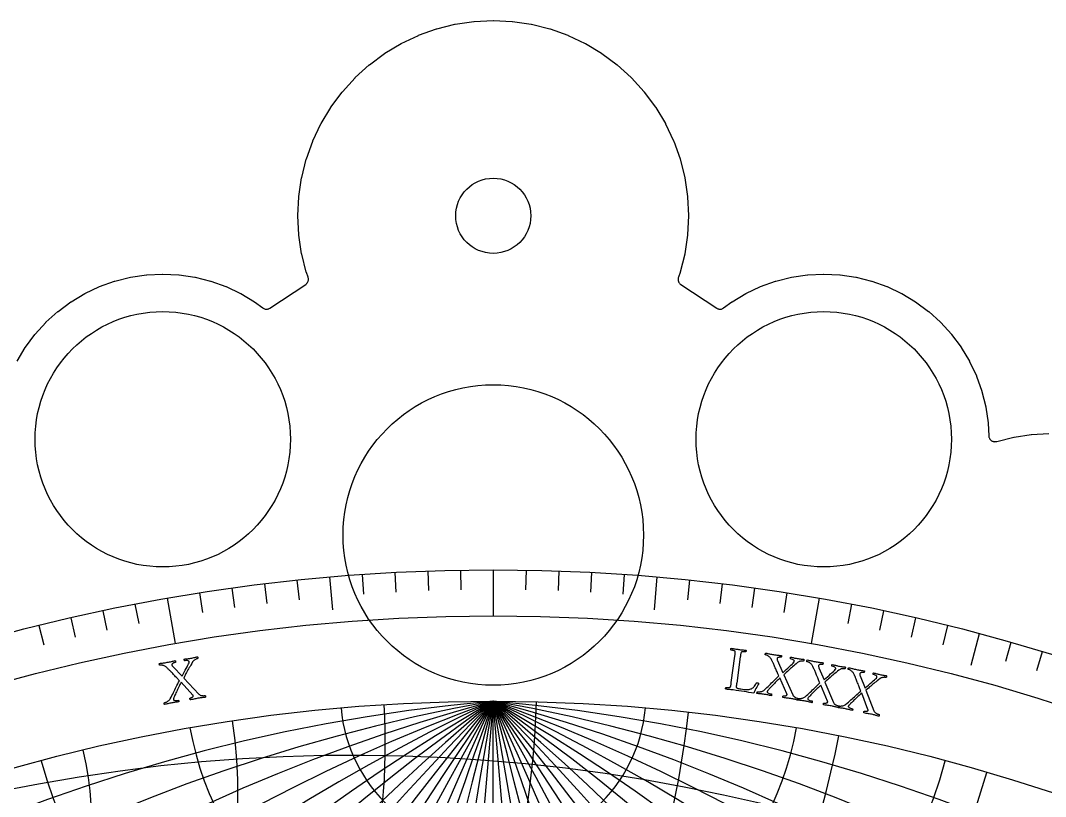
# Model space of a CAD drawing. Header units: millimetres. Extents: x -92 to 92, y -92 to 120.
# Drawn here: x -23.3 to 27.2, y 81.3 to 119.6 of the extents above; entities that cross this region are included whole.
import ezdxf

# ---------------------------------------------------------------- set-up
doc = ezdxf.new("R2010")
doc.units = ezdxf.units.MM
for name, color, linetype in [('CUT_INNER', 6, 'Continuous'), ('CUT_OUTER', 1, 'Continuous'), ('ENGRAVE', 7, 'Continuous'), ('ENGRAVE_FINE', 8, 'Continuous'), ('TEXT', 5, 'Continuous')]:
    doc.layers.add(name, color=color, linetype=linetype)

msp = doc.modelspace()

# ---------------------------------------------------------------- linework, layer by layer
at = {"layer": 'CUT_INNER'}
for centre, radius in [((0, 109.9377), 1.85), ((-16.28, 98.9302), 6.29), ((16.28, 98.9302), 6.29), ((0, 94.2127), 7.4)]:
    msp.add_circle(centre, radius, dxfattribs=at)
at = {"layer": 'CUT_OUTER'}
msp.add_lwpolyline([(-23.4551, 102.7736), (-23.0519, 103.4462), (-23.0438, 103.4584), (-22.5767, 104.0882), (-22.5674, 104.0996), (-22.0408, 104.6805), (-22.0304, 104.6909), (-21.4494, 105.2175), (-21.438, 105.2268), (-20.8083, 105.6939), (-20.796, 105.7021), (-20.1235, 106.1052), (-20.1105, 106.1121), (-19.4017, 106.4474), (-19.3881, 106.453), (-18.6499, 106.7172), (-18.6358, 106.7214), (-17.8752, 106.912), (-17.8608, 106.9148), (-17.0851, 107.0299), (-17.0705, 107.0313), (-16.2874, 107.0698), (-16.2726, 107.0698), (-15.4895, 107.0313), (-15.4749, 107.0299), (-14.6992, 106.9148), (-14.6848, 106.912), (-13.9242, 106.7214), (-13.9101, 106.7172), (-13.1719, 106.453), (-13.1583, 106.4474), (-12.4495, 106.1121), (-12.4365, 106.1052), (-11.764, 105.7021), (-11.7517, 105.6939), (-11.3504, 105.3963), (-11.325, 105.3793), (-11.2979, 105.3651), (-11.2696, 105.3537), (-11.2403, 105.3452), (-11.2102, 105.3397), (-11.1798, 105.3373), (-11.1492, 105.3381), (-11.1189, 105.3419), (-11.0892, 105.3488), (-11.0603, 105.3587), (-11.0325, 105.3714), (-11.0062, 105.387), (-9.2377, 106.5561), (-9.2148, 106.573), (-9.1935, 106.5919), (-9.1741, 106.6128), (-9.1567, 106.6354), (-9.1416, 106.6595), (-9.1288, 106.685), (-9.1186, 106.7116), (-9.1109, 106.739), (-9.1058, 106.7671), (-9.1034, 106.7955), (-9.1037, 106.8239), (-9.1067, 106.8523), (-9.1124, 106.8802), (-9.1207, 106.9075), (-9.2033, 107.1382), (-9.2076, 107.1523), (-9.4334, 108.0537), (-9.4362, 108.0682), (-9.5726, 108.9874), (-9.574, 109.0021), (-9.6196, 109.9303), (-9.6196, 109.945), (-9.574, 110.8732), (-9.5726, 110.8879), (-9.4362, 111.8071), (-9.4334, 111.8216), (-9.2076, 112.723), (-9.2033, 112.7371), (-8.8902, 113.6121), (-8.8846, 113.6257), (-8.4872, 114.4658), (-8.4803, 114.4788), (-8.0025, 115.2759), (-7.9944, 115.2882), (-7.4407, 116.0346), (-7.4314, 116.046), (-6.8073, 116.7346), (-6.7969, 116.745), (-6.1083, 117.3691), (-6.0969, 117.3784), (-5.3505, 117.932), (-5.3383, 117.9402), (-4.5412, 118.4179), (-4.5282, 118.4249), (-3.6881, 118.8222), (-3.6745, 118.8279), (-2.7995, 119.1409), (-2.7854, 119.1452), (-1.8839, 119.371), (-1.8695, 119.3739), (-0.9502, 119.5102), (-0.9356, 119.5117), (-0.0074, 119.5573), (0.0074, 119.5573), (0.9356, 119.5117), (0.9502, 119.5102), (1.8695, 119.3739), (1.8839, 119.371), (2.7854, 119.1452), (2.7995, 119.1409), (3.6745, 118.8279), (3.6881, 118.8222), (4.5282, 118.4249), (4.5412, 118.4179), (5.3383, 117.9402), (5.3505, 117.932), (6.0969, 117.3784), (6.1083, 117.3691), (6.7969, 116.745), (6.8073, 116.7346), (7.4314, 116.046), (7.4407, 116.0346), (7.9944, 115.2882), (8.0025, 115.2759), (8.4803, 114.4788), (8.4872, 114.4658), (8.8846, 113.6257), (8.8902, 113.6121), (9.2033, 112.7371), (9.2076, 112.723), (9.4334, 111.8216), (9.4362, 111.8071), (9.5726, 110.8879), (9.574, 110.8732), (9.6196, 109.945), (9.6196, 109.9303), (9.574, 109.0021), (9.5726, 108.9874), (9.4362, 108.0682), (9.4334, 108.0537), (9.2076, 107.1523), (9.2033, 107.1382), (9.1207, 106.9075), (9.1124, 106.8802), (9.1067, 106.8523), (9.1037, 106.8239), (9.1034, 106.7955), (9.1058, 106.7671), (9.1109, 106.739), (9.1186, 106.7116), (9.1288, 106.685), (9.1416, 106.6595), (9.1567, 106.6354), (9.1741, 106.6128), (9.1935, 106.5919), (9.2148, 106.573), (9.2377, 106.5561), (11.0062, 105.387), (11.0325, 105.3714), (11.0603, 105.3587), (11.0892, 105.3488), (11.1189, 105.3419), (11.1492, 105.3381), (11.1798, 105.3373), (11.2102, 105.3397), (11.2403, 105.3452), (11.2696, 105.3537), (11.2979, 105.3651), (11.325, 105.3793), (11.3504, 105.3963), (11.7517, 105.6939), (11.764, 105.7021), (12.4365, 106.1052), (12.4495, 106.1121), (13.1583, 106.4474), (13.1719, 106.453), (13.9101, 106.7172), (13.9242, 106.7214), (14.6848, 106.912), (14.6992, 106.9148), (15.4749, 107.0299), (15.4895, 107.0313), (16.2726, 107.0698), (16.2874, 107.0698), (17.0705, 107.0313), (17.0851, 107.0299), (17.8608, 106.9148), (17.8752, 106.912), (18.6358, 106.7214), (18.6499, 106.7172), (19.3881, 106.453), (19.4017, 106.4474), (20.1105, 106.1121), (20.1235, 106.1052), (20.796, 105.7021), (20.8083, 105.6939), (21.438, 105.2268), (21.4494, 105.2175), (22.0304, 104.6909), (22.0408, 104.6805), (22.5674, 104.0996), (22.5767, 104.0882), (23.0438, 103.4584), (23.0519, 103.4462), (23.4551, 102.7736), (23.462, 102.7607), (23.7972, 102.0519), (23.8029, 102.0383), (24.067, 101.3), (24.0713, 101.2859), (24.2618, 100.5253), (24.2647, 100.5109), (24.3797, 99.7353), (24.3812, 99.7207), (24.4118, 99.0961), (24.4146, 99.0676), (24.4201, 99.0395), (24.4282, 99.012), (24.439, 98.9854), (24.4522, 98.96), (24.4678, 98.9359), (24.4856, 98.9134), (24.5055, 98.8928), (24.5272, 98.8741), (24.5507, 98.8576), (24.5756, 98.8434), (24.6017, 98.8317), (24.6289, 98.8225), (24.6568, 98.8159), (24.6852, 98.812), (24.7138, 98.8109), (24.7424, 98.8125), (24.7708, 98.8168), (24.7986, 98.8238), (24.8094, 98.8271), (25.6405, 99.0352), (25.6549, 99.0381), (26.5023, 99.1638), (26.517, 99.1653), (27.3726, 99.2073)], dxfattribs=at)
at = {"layer": 'ENGRAVE'}
for points in [[(0, 92.5), (0, 90.2338)], [(-8.0619, 92.148), (-7.9208, 90.5354)], [(8.0619, 92.148), (7.9208, 90.5354)], [(-16.0625, 91.0947), (-15.6689, 88.8629)], [(16.0625, 91.0947), (15.6689, 88.8629)], [(23.9408, 89.3481), (23.5218, 87.7845)], [(0, -86.025), (0, 86.025)]]:
    msp.add_lwpolyline(points, dxfattribs=at)
for radius in [92.5, 90.2338, 86.025, 86.025]:
    msp.add_circle((0, 0), radius, dxfattribs=at)
for centre, radius, start, end in [((15.1685, 0), 87.3521, 100, 260), ((31.3105, 0), 91.5459, 110, 250), ((49.6666, 0), 99.3331, 120, 240), ((72.1835, 0), 112.2977, 130, 230), ((102.5206, 0), 133.8311, 140, 220), ((148.9997, 0), 172.05, 150, 210), ((236.3517, 0), 251.5203, 160, 200), ((487.872, 0), 495.3982, 170, 190), ((-487.872, 0), 495.3982, 350, 10), ((-236.3517, 0), 251.5203, 340, 20), ((-148.9997, 0), 172.05, 330, 30), ((-102.5206, 0), 133.8311, 320, 40), ((-72.1835, 0), 112.2977, 310, 50), ((-49.6666, 0), 99.3331, 300, 60), ((-31.3105, 0), 91.5459, 290, 70), ((-15.1685, 0), 87.3521, 280, 80), ((0, 87.3521), 15.1685, 190, 350)]:
    msp.add_arc(centre, radius, start, end, dxfattribs=at)
at = {"layer": 'ENGRAVE_FINE'}
for points in [[(-3.2282, 92.4437), (-3.1943, 91.473)], [(-1.6143, 92.4859), (-1.5974, 91.5148)], [(1.6143, 92.4859), (1.5974, 91.5148)], [(3.2282, 92.4437), (3.1943, 91.473)], [(-9.6689, 91.9933), (-9.5674, 91.0273)], [(-6.4525, 92.2747), (-6.3847, 91.3058)], [(-4.8411, 92.3732), (-4.7902, 91.4033)], [(4.8411, 92.3732), (4.7902, 91.4033)], [(6.4525, 92.2747), (6.3847, 91.3058)], [(9.6689, 91.9933), (9.5674, 91.0273)], [(-12.8735, 91.5998), (-12.7383, 90.638)], [(-11.2729, 91.8105), (-11.1545, 90.8465)], [(11.2729, 91.8105), (11.1545, 90.8465)], [(12.8735, 91.5998), (12.7383, 90.638)], [(-14.4702, 91.3612), (-14.3183, 90.4019)], [(14.4702, 91.3612), (14.3183, 90.4019)], [(-19.2318, 90.4787), (-19.0299, 89.5286)], [(-17.6498, 90.8005), (-17.4645, 89.8471)], [(17.6498, 90.8005), (17.4645, 89.8471)], [(19.2318, 90.4787), (19.0299, 89.5286)], [(-20.808, 90.1292), (-20.5895, 89.1829)], [(20.808, 90.1292), (20.5895, 89.1829)], [(-22.3778, 89.7524), (-22.1428, 88.81)], [(22.3778, 89.7524), (22.1428, 88.81)], [(25.4965, 88.9167), (25.2287, 87.9831)], [(27.0444, 88.4582), (26.7604, 87.5294)]]:
    msp.add_lwpolyline(points, dxfattribs=at)
for centre, radius, start, end in [((7.5262, 0), 86.3536, 95, 265), ((23.0503, 0), 89.0596, 105, 255), ((-37.9751, 86.9904), 40.1141, 228.58333, 358.58333), ((-36.6259, 83.8999), 31.3105, 223.58333, 3.58333), ((40.1141, 0), 94.9181, 115, 245), ((60.2354, 0), 105.0171, 125, 235), ((86.025, 0), 121.6577, 135, 225), ((122.8564, 0), 149.98, 145, 215), ((184.4812, 0), 203.5525, 155, 205), ((321.0497, 0), 332.3751, 165, 195), ((983.2702, 0), 987.0262, 175, 185), ((-983.2702, 0), 987.0262, 355, 5), ((-321.0497, 0), 332.3751, 345, 15), ((-184.4812, 0), 203.5525, 335, 25), ((-122.8564, 0), 149.98, 325, 35), ((-86.025, 0), 121.6577, 315, 45), ((-60.2354, 0), 105.0171, 305, 55), ((-40.1141, 0), 94.9181, 295, 65), ((-23.0503, 0), 89.0596, 285, 75), ((-7.5262, 0), 86.3536, 275, 85), ((-39.7414, 91.0367), 49.6666, 233.58333, 353.58333), ((0, 86.3536), 7.5262, 185, 355), ((-35.6312, 81.6213), 23.0503, 218.58333, 8.58333), ((-42.0155, 96.246), 60.2354, 238.583333, 348.583333), ((-34.948, 80.0564), 15.1685, 213.58333, 13.58333), ((-6.8976, -3.0111), 86.3536, 298.583333, 108.583334), ((0, 89.0596), 23.0503, 195, 345), ((-44.9283, 102.9185), 72.1835, 243.583333, 343.583333)]:
    msp.add_arc(centre, radius, start, end, dxfattribs=at)
at = {"layer": 'TEXT'}
for points in [[(11.9914, 86.9155), (11.9909, 86.912), (11.9903, 86.9077), (11.9896, 86.9027), (11.9888, 86.8969), (11.9867, 86.8818), (11.9844, 86.8647), (11.9817, 86.8454), (11.9787, 86.8239), (11.9759, 86.8019), (11.9736, 86.7808), (11.9718, 86.7605), (11.9705, 86.7413), (11.9701, 86.7243), (11.971, 86.7111), (11.9733, 86.7017), (11.9768, 86.6961), (11.9918, 86.684), (12.0088, 86.6739), (12.0278, 86.6656), (12.0488, 86.6592), (12.0741, 86.6536), (12.1058, 86.6477), (12.144, 86.6415), (12.1886, 86.6349), (12.3583, 86.6109), (12.4027, 86.6058), (12.4496, 86.603), (12.499, 86.6023), (12.5509, 86.6038), (12.6016, 86.6082), (12.6476, 86.6162), (12.6888, 86.6279), (12.7252, 86.6433), (12.7557, 86.6613), (12.7859, 86.6834), (12.8157, 86.7095), (12.8451, 86.7396), (12.8741, 86.7749), (12.9027, 86.8166), (12.9309, 86.8646), (12.9587, 86.9191), (12.9649, 86.9265), (12.9747, 86.931), (12.988, 86.9325), (13.0048, 86.9312), (13.0302, 86.9262), (13.0505, 86.9196), (13.0659, 86.9113), (13.0763, 86.9015), (13.0447, 86.8419), (13.0119, 86.7805), (12.9778, 86.7172), (12.9426, 86.6522), (12.9093, 86.5885), (12.8812, 86.5291), (12.8584, 86.4741), (12.8407, 86.4235), (12.7194, 86.4418), (12.5985, 86.4607), (12.4781, 86.4802), (12.3582, 86.5001), (12.2345, 86.5205), (12.1031, 86.541), (11.9637, 86.5615), (11.8166, 86.5821), (11.7654, 86.5888), (11.7169, 86.5945), (11.6711, 86.5992), (11.6278, 86.6029), (11.5855, 86.6065), (11.5425, 86.6108), (11.4988, 86.6157), (11.4544, 86.6213), (11.4501, 86.6294), (11.4478, 86.6395), (11.4476, 86.6518), (11.4494, 86.6662), (11.4525, 86.6804), (11.4563, 86.6921), (11.4608, 86.7014), (11.4659, 86.7083), (11.4772, 86.7071), (11.4923, 86.7059), (11.5114, 86.7049), (11.5345, 86.7039), (11.5593, 86.7035), (11.5836, 86.7041), (11.6075, 86.7057), (11.631, 86.7084), (11.6516, 86.7122), (11.6671, 86.717), (11.6774, 86.7229), (11.6826, 86.7299), (11.6908, 86.7492), (11.698, 86.7713), (11.7042, 86.7964), (11.7095, 86.8243), (11.7142, 86.8543), (11.7189, 86.8855), (11.7236, 86.9178), (11.7282, 86.9514), (11.9028, 88.2462), (11.9073, 88.2798), (11.9114, 88.3126), (11.9152, 88.3444), (11.9186, 88.3752), (11.921, 88.4042), (11.9217, 88.4305), (11.9206, 88.4541), (11.9176, 88.4749), (11.9146, 88.4842), (11.9061, 88.4931), (11.892, 88.5015), (11.8726, 88.5095), (11.85, 88.5169), (11.8267, 88.5239), (11.8028, 88.5303), (11.7783, 88.5363), (11.7553, 88.5414), (11.7361, 88.5454), (11.7209, 88.5483), (11.7095, 88.5501), (11.7062, 88.5581), (11.7043, 88.5682), (11.7036, 88.5805), (11.7042, 88.5951), (11.7062, 88.6094), (11.7097, 88.6212), (11.7146, 88.6304), (11.721, 88.6371), (11.7679, 88.6292), (11.8144, 88.6211), (11.8605, 88.6129), (11.9062, 88.6045), (11.9515, 88.5963), (11.9964, 88.5888), (12.0411, 88.5818), (12.0854, 88.5755), (12.1309, 88.5696), (12.1759, 88.5643), (12.2203, 88.5597), (12.2643, 88.5557), (12.3084, 88.5518), (12.3536, 88.5476), (12.3996, 88.543), (12.4467, 88.5381), (12.4511, 88.53), (12.4533, 88.5198), (12.4535, 88.5075), (12.4516, 88.4931), (12.4483, 88.479), (12.4444, 88.4673), (12.4397, 88.458), (12.4345, 88.4512), (12.423, 88.4526), (12.4075, 88.4538), (12.388, 88.4551), (12.3645, 88.4563), (12.3393, 88.4571), (12.3149, 88.4573), (12.2911, 88.4567), (12.2681, 88.4555), (12.2476, 88.453), (12.2318, 88.4487), (12.2205, 88.4425), (12.2138, 88.4345), (12.2073, 88.4184), (12.2014, 88.3999), (12.1962, 88.3789), (12.1916, 88.3554), (12.1874, 88.3301), (12.1833, 88.3035), (12.1792, 88.2758), (12.1751, 88.247), (12.1744, 88.2423), (12.1738, 88.2376), (12.1731, 88.233), (12.1725, 88.2283), (12.1719, 88.2237), (12.1712, 88.219), (12.1706, 88.2144), (12.1699, 88.2097)], [(13.8055, 88.3238), (13.861, 88.3154), (13.9142, 88.3079), (13.9651, 88.3013), (14.0138, 88.2957), (14.0611, 88.2905), (14.108, 88.2851), (14.1545, 88.2795), (14.2006, 88.2738), (14.2021, 88.2656), (14.2023, 88.2545), (14.2012, 88.2404), (14.1989, 88.2233), (14.1955, 88.2072), (14.1913, 88.1959), (14.1862, 88.1896), (14.1803, 88.1882), (14.1679, 88.1897), (14.1525, 88.1907), (14.1343, 88.1911), (14.1131, 88.191), (14.0908, 88.1898), (14.069, 88.187), (14.0478, 88.1824), (14.027, 88.1762), (14.0088, 88.1675), (13.9948, 88.1556), (13.9851, 88.1403), (13.9798, 88.1219), (13.9792, 88.1031), (13.9829, 88.0809), (13.9909, 88.0553), (14.0032, 88.0261), (14.2695, 87.431), (14.352, 87.5098), (14.4326, 87.5861), (14.5113, 87.6598), (14.5881, 87.731), (14.6589, 87.7972), (14.7198, 87.8559), (14.7706, 87.9072), (14.8114, 87.951), (14.8169, 87.958), (14.8214, 87.9651), (14.825, 87.9725), (14.8276, 87.98), (14.8294, 87.9868), (14.8308, 87.9922), (14.8318, 87.996), (14.8323, 87.9983), (14.8318, 88.0099), (14.8268, 88.023), (14.8172, 88.0378), (14.803, 88.054), (14.7805, 88.0703), (14.7461, 88.085), (14.6997, 88.0981), (14.6413, 88.1096), (14.6377, 88.1139), (14.6358, 88.1221), (14.6354, 88.1341), (14.6368, 88.1501), (14.6392, 88.1667), (14.6422, 88.1806), (14.6458, 88.1918), (14.65, 88.2003), (14.6937, 88.19), (14.735, 88.1802), (14.7737, 88.171), (14.8099, 88.1625), (14.8458, 88.1544), (14.8835, 88.1465), (14.9231, 88.1389), (14.9645, 88.1316), (15.0219, 88.1222), (15.0746, 88.1144), (15.1228, 88.1082), (15.1664, 88.1034), (15.206, 88.0996), (15.2419, 88.096), (15.2742, 88.0926), (15.303, 88.0894), (15.3045, 88.0815), (15.3051, 88.0715), (15.3047, 88.0593), (15.3033, 88.0448), (15.3005, 88.0304), (15.2958, 88.0183), (15.2894, 88.0084), (15.2811, 88.0009), (15.2725, 88.0019), (15.2593, 88.0027), (15.2413, 88.0034), (15.2187, 88.0038), (15.1929, 88.0031), (15.1656, 88.0003), (15.1367, 87.9953), (15.1063, 87.9882), (15.0754, 87.9783), (15.0454, 87.9649), (15.0162, 87.9479), (14.9878, 87.9274), (14.9204, 87.8698), (14.8575, 87.8161), (14.7991, 87.7664), (14.7453, 87.7206), (14.6941, 87.6766), (14.6434, 87.6321), (14.5933, 87.587), (14.5437, 87.5415), (14.4923, 87.4934), (14.4366, 87.4409), (14.3767, 87.3839), (14.3125, 87.3224), (14.7572, 86.3331), (14.7765, 86.2988), (14.8023, 86.2682), (14.8346, 86.2412), (14.8734, 86.2178), (14.9149, 86.1981), (14.955, 86.1822), (14.9938, 86.1701), (15.0313, 86.1618), (15.0339, 86.1536), (15.0347, 86.1429), (15.0337, 86.1297), (15.0309, 86.1141), (15.0274, 86.099), (15.0243, 86.0875), (15.0216, 86.0794), (15.0193, 86.0748), (14.9769, 86.0853), (14.9375, 86.095), (14.9012, 86.104), (14.8679, 86.1122), (14.8343, 86.1201), (14.7972, 86.128), (14.7565, 86.1359), (14.7122, 86.1437), (14.6513, 86.1538), (14.5943, 86.1626), (14.5412, 86.1701), (14.492, 86.1763), (14.4428, 86.1821), (14.3895, 86.1883), (14.3322, 86.195), (14.2707, 86.2021), (14.2666, 86.2107), (14.2646, 86.2221), (14.2646, 86.2364), (14.2666, 86.2536), (14.2701, 86.2697), (14.2743, 86.2809), (14.2793, 86.2872), (14.2851, 86.2886), (14.2958, 86.2874), (14.3096, 86.2869), (14.3266, 86.2871), (14.3465, 86.288), (14.3679, 86.2899), (14.3889, 86.2932), (14.4095, 86.298), (14.4298, 86.3042), (14.4477, 86.3121), (14.4612, 86.3216), (14.4702, 86.3329), (14.4747, 86.346), (14.475, 86.3494), (14.4748, 86.3535), (14.4741, 86.3583), (14.4729, 86.3637), (14.4714, 86.3693), (14.4696, 86.3742), (14.4674, 86.3787), (14.465, 86.3825), (14.1216, 87.1694), (14.0794, 87.1289), (14.0354, 87.0862), (13.9896, 87.0411), (13.9422, 86.9936), (13.8942, 86.9453), (13.847, 86.8974), (13.8005, 86.85), (13.7547, 86.803), (13.7109, 86.7576), (13.6703, 86.7149), (13.6329, 86.6748), (13.5988, 86.6373), (13.5689, 86.6039), (13.5442, 86.5761), (13.5247, 86.5538), (13.5104, 86.537), (13.5081, 86.5338), (13.5054, 86.5298), (13.5021, 86.5252), (13.4983, 86.5198), (13.4946, 86.5139), (13.4916, 86.5074), (13.4893, 86.5004), (13.4878, 86.4929), (13.4889, 86.4788), (13.4967, 86.4642), (13.5111, 86.4492), (13.5321, 86.4337), (13.5613, 86.4187), (13.6002, 86.4052), (13.6487, 86.393), (13.707, 86.3823), (13.7099, 86.3741), (13.7115, 86.3634), (13.7116, 86.3501), (13.7104, 86.3342), (13.7082, 86.3189), (13.7057, 86.3072), (13.7027, 86.2991), (13.6994, 86.2947), (13.6582, 86.3043), (13.6165, 86.3138), (13.5745, 86.3231), (13.532, 86.3322), (13.4895, 86.341), (13.4472, 86.349), (13.4052, 86.3565), (13.3636, 86.3632), (13.3072, 86.3716), (13.255, 86.3788), (13.2069, 86.3846), (13.1629, 86.3893), (13.1206, 86.3932), (13.0775, 86.3971), (13.0336, 86.4008), (12.9889, 86.4045), (12.9879, 86.4137), (12.9884, 86.4248), (12.9907, 86.4378), (12.9946, 86.4528), (12.999, 86.4671), (13.0028, 86.4781), (13.0058, 86.4858), (13.0081, 86.4903), (13.0176, 86.4896), (13.0336, 86.4893), (13.0561, 86.4893), (13.0852, 86.4898), (13.1184, 86.4915), (13.1531, 86.4954), (13.1892, 86.5013), (13.2269, 86.5094), (13.2636, 86.5204), (13.2967, 86.5348), (13.3261, 86.5528), (13.352, 86.5742), (13.419, 86.6384), (13.4829, 86.6998), (13.5436, 86.7585), (13.6013, 86.8145), (13.6573, 86.8692), (13.7132, 86.9242), (13.769, 86.9793), (13.8248, 87.0346), (13.8817, 87.091), (13.9413, 87.1496), (14.0035, 87.2104), (14.0683, 87.2732), (14.0547, 87.3057), (14.0391, 87.3418), (14.0214, 87.3816), (14.0018, 87.4251), (13.9809, 87.471), (13.9599, 87.5179), (13.9385, 87.5658), (13.9169, 87.6148), (13.8954, 87.6634), (13.8745, 87.7103), (13.854, 87.7556), (13.834, 87.7992), (13.8152, 87.84), (13.7982, 87.877), (13.7829, 87.9101), (13.7695, 87.9393), (13.7585, 87.9633), (13.7506, 87.9803), (13.7459, 87.9906), (13.7443, 87.994), (13.7255, 88.036), (13.7065, 88.0736), (13.6875, 88.1069), (13.6684, 88.1358), (13.6481, 88.1622), (13.6254, 88.1877), (13.6003, 88.2123), (13.573, 88.2362), (13.5536, 88.2509), (13.5326, 88.2641), (13.51, 88.2758), (13.4857, 88.286), (13.4619, 88.2945), (13.4409, 88.3011), (13.4227, 88.306), (13.4071, 88.309), (13.402, 88.3122), (13.3991, 88.3198), (13.3985, 88.3317), (13.4002, 88.3481), (13.4036, 88.365), (13.408, 88.3786), (13.4136, 88.3889), (13.4203, 88.3958), (13.4747, 88.3858), (13.5248, 88.3763), (13.5709, 88.3671), (13.6127, 88.3584), (13.6546, 88.3499), (13.7007, 88.3413), (13.751, 88.3326), (13.8055, 88.3238)], [(-16.0562, 87.9424), (-16.0011, 87.9528), (-15.9484, 87.9633), (-15.8981, 87.9739), (-15.8503, 87.9846), (-15.8039, 87.9952), (-15.7578, 88.0056), (-15.7121, 88.0156), (-15.6668, 88.0254), (-15.6626, 88.0182), (-15.6588, 88.0077), (-15.6551, 87.9941), (-15.6517, 87.9772), (-15.6496, 87.9608), (-15.6499, 87.9488), (-15.6526, 87.9412), (-15.6577, 87.9379), (-15.6699, 87.9352), (-15.6847, 87.9311), (-15.7021, 87.9255), (-15.722, 87.9185), (-15.7427, 87.91), (-15.7624, 87.9001), (-15.781, 87.8888), (-15.7985, 87.8761), (-15.8129, 87.8619), (-15.8221, 87.846), (-15.8262, 87.8284), (-15.8252, 87.8092), (-15.8195, 87.7913), (-15.8087, 87.7716), (-15.7927, 87.75), (-15.7716, 87.7266), (-15.3241, 87.2524), (-15.2722, 87.3539), (-15.2212, 87.4525), (-15.1712, 87.548), (-15.1221, 87.6405), (-15.077, 87.7264), (-15.0389, 87.8019), (-15.0077, 87.867), (-14.9837, 87.9218), (-14.9808, 87.9302), (-14.9789, 87.9385), (-14.9779, 87.9466), (-14.978, 87.9545), (-14.9785, 87.9616), (-14.9789, 87.9671), (-14.9793, 87.971), (-14.9796, 87.9733), (-14.9838, 87.9841), (-14.9929, 87.9949), (-15.0068, 88.0056), (-15.0256, 88.0163), (-15.0522, 88.0243), (-15.0895, 88.0268), (-15.1376, 88.024), (-15.1965, 88.0156), (-15.2013, 88.0184), (-15.2059, 88.0255), (-15.2101, 88.0368), (-15.2141, 88.0523), (-15.2173, 88.0687), (-15.219, 88.0828), (-15.2193, 88.0946), (-15.2182, 88.104), (-15.1735, 88.1087), (-15.1313, 88.1131), (-15.0918, 88.1172), (-15.0548, 88.121), (-15.0182, 88.1251), (-14.98, 88.1302), (-14.9401, 88.136), (-14.8986, 88.1428), (-14.8414, 88.1528), (-14.789, 88.1628), (-14.7414, 88.1728), (-14.6987, 88.1827), (-14.6601, 88.1921), (-14.625, 88.2005), (-14.5933, 88.2079), (-14.5651, 88.2144), (-14.5611, 88.2075), (-14.5572, 88.1982), (-14.5536, 88.1865), (-14.5501, 88.1724), (-14.548, 88.1578), (-14.5484, 88.1449), (-14.5513, 88.1335), (-14.5566, 88.1237), (-14.5651, 88.1218), (-14.5779, 88.1182), (-14.595, 88.1129), (-14.6165, 88.1058), (-14.6406, 88.0967), (-14.6655, 88.085), (-14.6911, 88.0708), (-14.7175, 88.0541), (-14.7434, 88.0346), (-14.7673, 88.012), (-14.7893, 87.9864), (-14.8093, 87.9577), (-14.854, 87.881), (-14.8958, 87.8096), (-14.9345, 87.7434), (-14.9702, 87.6825), (-15.0041, 87.6241), (-15.0373, 87.5653), (-15.0698, 87.5063), (-15.1015, 87.447), (-15.1342, 87.3847), (-15.1695, 87.3168), (-15.2074, 87.2432), (-15.2478, 87.164), (-14.5019, 86.3763), (-14.4725, 86.3503), (-14.438, 86.3299), (-14.3986, 86.315), (-14.3542, 86.3057), (-14.3086, 86.3008), (-14.2655, 86.299), (-14.2248, 86.3004), (-14.1867, 86.3048), (-14.1815, 86.298), (-14.1773, 86.2881), (-14.1739, 86.2754), (-14.1714, 86.2597), (-14.1698, 86.2443), (-14.1689, 86.2324), (-14.1688, 86.2239), (-14.1694, 86.2188), (-14.2129, 86.2147), (-14.2533, 86.2109), (-14.2905, 86.2074), (-14.3247, 86.2042), (-14.359, 86.2006), (-14.3967, 86.1958), (-14.4377, 86.1899), (-14.4821, 86.1827), (-14.5429, 86.1722), (-14.5996, 86.1617), (-14.6522, 86.1513), (-14.7007, 86.1409), (-14.7491, 86.1302), (-14.8014, 86.1185), (-14.8578, 86.1059), (-14.9181, 86.0924), (-14.9248, 86.0992), (-14.9305, 86.1093), (-14.9353, 86.1228), (-14.939, 86.1397), (-14.941, 86.156), (-14.9407, 86.168), (-14.9381, 86.1756), (-14.9331, 86.1788), (-14.9226, 86.1813), (-14.9093, 86.1853), (-14.8934, 86.1911), (-14.8749, 86.1984), (-14.8553, 86.2073), (-14.8366, 86.2174), (-14.8187, 86.2287), (-14.8016, 86.2413), (-14.7873, 86.2545), (-14.7777, 86.268), (-14.7729, 86.2816), (-14.7729, 86.2954), (-14.7738, 86.2988), (-14.7753, 86.3026), (-14.7776, 86.3069), (-14.7804, 86.3116), (-14.7837, 86.3163), (-14.7871, 86.3204), (-14.7906, 86.3239), (-14.7941, 86.3268), (-15.3775, 86.9566), (-15.4041, 86.9045), (-15.4316, 86.8496), (-15.4599, 86.792), (-15.4891, 86.7316), (-15.5184, 86.6701), (-15.5472, 86.6094), (-15.5755, 86.5493), (-15.6033, 86.4898), (-15.6297, 86.4325), (-15.654, 86.3788), (-15.676, 86.3286), (-15.6959, 86.282), (-15.7132, 86.2407), (-15.7274, 86.2062), (-15.7384, 86.1787), (-15.7463, 86.1582), (-15.7474, 86.1544), (-15.7488, 86.1498), (-15.7503, 86.1443), (-15.7522, 86.138), (-15.7537, 86.1312), (-15.7544, 86.1241), (-15.7542, 86.1167), (-15.7532, 86.1091), (-15.7475, 86.0962), (-15.7353, 86.0849), (-15.7168, 86.0755), (-15.6918, 86.0678), (-15.6593, 86.0633), (-15.6182, 86.0633), (-15.5683, 86.0678), (-15.5098, 86.0769), (-15.5043, 86.0701), (-15.4993, 86.0605), (-15.4948, 86.048), (-15.4908, 86.0326), (-15.4877, 86.0174), (-15.4863, 86.0055), (-15.4864, 85.997), (-15.4881, 85.9917), (-15.5302, 85.9872), (-15.5726, 85.9824), (-15.6154, 85.9773), (-15.6585, 85.972), (-15.7016, 85.9662), (-15.7441, 85.9599), (-15.7862, 85.9531), (-15.8277, 85.9458), (-15.8837, 85.9351), (-15.9354, 85.9247), (-15.9828, 85.9144), (-16.0258, 85.9043), (-16.067, 85.8941), (-16.109, 85.8835), (-16.1517, 85.8726), (-16.1951, 85.8613), (-16.1991, 85.8697), (-16.2022, 85.8803), (-16.2044, 85.8934), (-16.2056, 85.9088), (-16.2062, 85.9237), (-16.2063, 85.9354), (-16.206, 85.9437), (-16.2052, 85.9487), (-16.1961, 85.9511), (-16.1809, 85.9561), (-16.1596, 85.9636), (-16.1322, 85.9736), (-16.1015, 85.9861), (-16.07, 86.0012), (-16.0379, 86.0187), (-16.0049, 86.0388), (-15.9739, 86.0612), (-15.9475, 86.0857), (-15.9255, 86.1124), (-15.9082, 86.1412), (-15.8661, 86.2238), (-15.826, 86.3029), (-15.788, 86.3783), (-15.752, 86.4502), (-15.7171, 86.5203), (-15.6824, 86.5906), (-15.6478, 86.661), (-15.6134, 86.7316), (-15.5782, 86.8036), (-15.5413, 86.8786), (-15.5026, 86.9564), (-15.4621, 87.0371), (-15.4856, 87.0633), (-15.5123, 87.0922), (-15.5421, 87.124), (-15.575, 87.1586), (-15.6097, 87.1951), (-15.6451, 87.2324), (-15.681, 87.2706), (-15.7175, 87.3097), (-15.7538, 87.3485), (-15.7891, 87.386), (-15.8233, 87.4219), (-15.8565, 87.4565), (-15.8877, 87.4889), (-15.916, 87.5182), (-15.9413, 87.5444), (-15.9636, 87.5676), (-15.9819, 87.5866), (-15.995, 87.6001), (-16.0028, 87.6082), (-16.0054, 87.6109), (-16.037, 87.6444), (-16.0673, 87.6737), (-16.0962, 87.6988), (-16.1238, 87.7198), (-16.1516, 87.738), (-16.1815, 87.7546), (-16.2132, 87.7697), (-16.2469, 87.7832), (-16.2701, 87.7907), (-16.2943, 87.7963), (-16.3195, 87.7999), (-16.3458, 87.8015), (-16.371, 87.8016), (-16.393, 87.801), (-16.4119, 87.7996), (-16.4275, 87.7974), (-16.4334, 87.7986), (-16.4386, 87.8048), (-16.4431, 87.8159), (-16.4469, 87.832), (-16.4493, 87.849), (-16.4496, 87.8633), (-16.4477, 87.8749), (-16.4437, 87.8836), (-16.3891, 87.8921), (-16.3385, 87.8996), (-16.2921, 87.9061), (-16.2497, 87.9117), (-16.2073, 87.9174), (-16.161, 87.9245), (-16.1106, 87.9328), (-16.0562, 87.9424)], [(15.8526, 87.9794), (15.9079, 87.9697), (15.9609, 87.961), (16.0117, 87.9533), (16.0602, 87.9465), (16.1074, 87.9402), (16.1542, 87.9337), (16.2005, 87.927), (16.2464, 87.9203), (16.2477, 87.912), (16.2477, 87.9009), (16.2463, 87.8868), (16.2436, 87.8698), (16.2398, 87.8538), (16.2353, 87.8427), (16.2301, 87.8364), (16.2242, 87.8351), (16.2118, 87.8369), (16.1965, 87.8383), (16.1783, 87.8391), (16.1571, 87.8396), (16.1347, 87.8389), (16.1129, 87.8365), (16.0915, 87.8325), (16.0707, 87.8267), (16.0522, 87.8185), (16.0379, 87.8068), (16.0279, 87.7919), (16.0222, 87.7735), (16.0212, 87.7548), (16.0244, 87.7325), (16.0318, 87.7067), (16.0433, 87.6773), (16.2958, 87.0761), (16.38, 87.153), (16.4624, 87.2273), (16.5428, 87.2992), (16.6212, 87.3686), (16.6936, 87.4332), (16.7558, 87.4905), (16.8078, 87.5405), (16.8496, 87.5833), (16.8553, 87.5902), (16.86, 87.5973), (16.8637, 87.6045), (16.8664, 87.612), (16.8685, 87.6188), (16.87, 87.6241), (16.871, 87.6279), (16.8716, 87.6302), (16.8714, 87.6418), (16.8666, 87.655), (16.8574, 87.67), (16.8436, 87.6866), (16.8215, 87.7034), (16.7874, 87.7189), (16.7413, 87.7331), (16.6833, 87.7459), (16.6798, 87.7503), (16.678, 87.7585), (16.6779, 87.7706), (16.6796, 87.7865), (16.6825, 87.803), (16.6858, 87.8168), (16.6896, 87.8279), (16.694, 87.8364), (16.7375, 87.825), (16.7785, 87.8143), (16.817, 87.8042), (16.853, 87.7948), (16.8887, 87.7859), (16.9262, 87.7772), (16.9656, 87.7687), (17.0069, 87.7604), (17.064, 87.7497), (17.1166, 87.7406), (17.1646, 87.7333), (17.2081, 87.7275), (17.2475, 87.7228), (17.2833, 87.7183), (17.3156, 87.7142), (17.3442, 87.7103), (17.3456, 87.7024), (17.346, 87.6924), (17.3453, 87.6801), (17.3435, 87.6657), (17.3404, 87.6514), (17.3355, 87.6394), (17.3288, 87.6297), (17.3204, 87.6224), (17.3118, 87.6236), (17.2985, 87.6247), (17.2806, 87.6258), (17.258, 87.6267), (17.2322, 87.6266), (17.2049, 87.6244), (17.1759, 87.6201), (17.1452, 87.6137), (17.1142, 87.6045), (17.0839, 87.5918), (17.0543, 87.5755), (17.0255, 87.5557), (16.9566, 87.4996), (16.8925, 87.4474), (16.833, 87.3991), (16.7782, 87.3546), (16.7259, 87.3118), (16.6742, 87.2684), (16.6231, 87.2246), (16.5725, 87.1802), (16.52, 87.1333), (16.4631, 87.0821), (16.4018, 87.0265), (16.3362, 86.9666), (16.7579, 85.9672), (16.7763, 85.9324), (16.8014, 85.9012), (16.8331, 85.8734), (16.8714, 85.8492), (16.9124, 85.8285), (16.9521, 85.8117), (16.9906, 85.7987), (17.0279, 85.7895), (17.0303, 85.7812), (17.0309, 85.7705), (17.0296, 85.7574), (17.0264, 85.7419), (17.0225, 85.7269), (17.0192, 85.7154), (17.0163, 85.7074), (17.0139, 85.7029), (16.9717, 85.7143), (16.9326, 85.7249), (16.8965, 85.7348), (16.8634, 85.7438), (16.83, 85.7524), (16.793, 85.7612), (16.7525, 85.77), (16.7085, 85.7789), (16.6478, 85.7904), (16.591, 85.8005), (16.5381, 85.8092), (16.4891, 85.8165), (16.44, 85.8235), (16.3869, 85.8309), (16.3297, 85.8389), (16.2685, 85.8475), (16.2646, 85.8562), (16.2628, 85.8677), (16.2631, 85.882), (16.2656, 85.899), (16.2694, 85.9151), (16.2739, 85.9262), (16.279, 85.9324), (16.2848, 85.9337), (16.2955, 85.9322), (16.3093, 85.9314), (16.3262, 85.9312), (16.3462, 85.9316), (16.3676, 85.933), (16.3887, 85.9358), (16.4094, 85.9402), (16.4299, 85.9459), (16.4479, 85.9533), (16.4616, 85.9626), (16.4709, 85.9737), (16.4757, 85.9866), (16.4761, 85.99), (16.476, 85.9941), (16.4754, 85.9989), (16.4744, 86.0044), (16.473, 86.0099), (16.4712, 86.015), (16.4692, 86.0194), (16.4669, 86.0234), (16.1419, 86.818), (16.0987, 86.7785), (16.0537, 86.7368), (16.0069, 86.6928), (15.9584, 86.6465), (15.9093, 86.5992), (15.861, 86.5525), (15.8134, 86.5061), (15.7665, 86.4602), (15.7217, 86.4159), (15.6801, 86.3741), (15.6418, 86.3348), (15.6068, 86.2982), (15.5761, 86.2655), (15.5508, 86.2383), (15.5308, 86.2164), (15.5161, 86.1999), (15.5138, 86.1968), (15.5109, 86.1929), (15.5075, 86.1884), (15.5036, 86.1831), (15.4998, 86.1772), (15.4966, 86.1708), (15.4942, 86.1639), (15.4925, 86.1564), (15.4933, 86.1423), (15.5007, 86.1275), (15.5148, 86.1121), (15.5354, 86.0962), (15.5643, 86.0805), (15.6028, 86.0661), (15.6511, 86.0528), (15.709, 86.0408), (15.7118, 86.0325), (15.7131, 86.0217), (15.7129, 86.0084), (15.7113, 85.9926), (15.7088, 85.9773), (15.706, 85.9657), (15.7029, 85.9577), (15.6994, 85.9534), (15.6584, 85.9639), (15.617, 85.9743), (15.5752, 85.9846), (15.533, 85.9947), (15.4906, 86.0045), (15.4486, 86.0135), (15.4068, 86.0219), (15.3653, 86.0296), (15.3091, 86.0393), (15.2571, 86.0477), (15.2091, 86.0547), (15.1653, 86.0603), (15.1231, 86.0653), (15.0801, 86.0701), (15.0363, 86.0749), (14.9917, 86.0796), (14.9909, 86.0888), (14.9917, 86.0999), (14.9943, 86.1129), (14.9985, 86.1277), (15.0033, 86.1419), (15.0072, 86.1528), (15.0105, 86.1605), (15.0129, 86.165), (15.0223, 86.164), (15.0383, 86.1633), (15.0609, 86.1629), (15.09, 86.1626), (15.1232, 86.1636), (15.1579, 86.1666), (15.1942, 86.1718), (15.2321, 86.179), (15.269, 86.1891), (15.3024, 86.2027), (15.3323, 86.22), (15.3587, 86.2409), (15.4271, 86.3034), (15.4924, 86.3634), (15.5545, 86.4206), (15.6134, 86.4753), (15.6707, 86.5287), (15.7279, 86.5823), (15.785, 86.6361), (15.842, 86.6901), (15.9002, 86.7452), (15.9611, 86.8024), (16.0247, 86.8617), (16.091, 86.9231), (16.0781, 86.9558), (16.0633, 86.9923), (16.0466, 87.0325), (16.028, 87.0765), (16.0082, 87.1228), (15.9882, 87.1702), (15.968, 87.2186), (15.9476, 87.268), (15.9272, 87.3171), (15.9073, 87.3645), (15.8879, 87.4102), (15.869, 87.4543), (15.8511, 87.4955), (15.8349, 87.5329), (15.8205, 87.5663), (15.8077, 87.5959), (15.7972, 87.6201), (15.7898, 87.6373), (15.7853, 87.6477), (15.7838, 87.6511), (15.7659, 87.6936), (15.7479, 87.7316), (15.7296, 87.7653), (15.7112, 87.7947), (15.6915, 87.8215), (15.6694, 87.8475), (15.6449, 87.8727), (15.6181, 87.8972), (15.5991, 87.9124), (15.5784, 87.9261), (15.5561, 87.9383), (15.532, 87.9491), (15.5085, 87.9581), (15.4876, 87.9652), (15.4695, 87.9705), (15.454, 87.9739), (15.449, 87.9772), (15.4463, 87.9848), (15.4459, 87.9968), (15.448, 88.0132), (15.4518, 88.03), (15.4565, 88.0435), (15.4624, 88.0536), (15.4692, 88.0603), (15.5233, 88.0491), (15.5733, 88.0384), (15.6191, 88.0282), (15.6607, 88.0185), (15.7023, 88.009), (15.7482, 87.9993), (15.7983, 87.9894), (15.8526, 87.9794)], [(17.8912, 87.5876), (17.9462, 87.5766), (17.999, 87.5667), (18.0496, 87.5578), (18.098, 87.5499), (18.145, 87.5424), (18.1916, 87.5349), (18.2378, 87.5272), (18.2835, 87.5193), (18.2846, 87.5111), (18.2843, 87.4999), (18.2826, 87.4859), (18.2795, 87.4689), (18.2753, 87.453), (18.2706, 87.442), (18.2653, 87.4359), (18.2593, 87.4347), (18.247, 87.4368), (18.2317, 87.4385), (18.2135, 87.4398), (18.1923, 87.4407), (18.17, 87.4406), (18.1481, 87.4387), (18.1266, 87.4352), (18.1056, 87.4299), (18.087, 87.4221), (18.0725, 87.4108), (18.0621, 87.396), (18.0559, 87.3778), (18.0545, 87.3591), (18.0572, 87.3368), (18.064, 87.3108), (18.0748, 87.2811), (18.3133, 86.6743), (18.3993, 86.7491), (18.4833, 86.8216), (18.5654, 86.8916), (18.6454, 86.9591), (18.7193, 87.022), (18.7828, 87.0778), (18.836, 87.1266), (18.8787, 87.1685), (18.8845, 87.1752), (18.8894, 87.1822), (18.8933, 87.1894), (18.8962, 87.1967), (18.8984, 87.2035), (18.9, 87.2087), (18.9012, 87.2125), (18.9018, 87.2148), (18.9018, 87.2264), (18.8974, 87.2398), (18.8885, 87.2549), (18.8751, 87.2718), (18.8534, 87.2891), (18.8197, 87.3054), (18.774, 87.3207), (18.7162, 87.3349), (18.7128, 87.3393), (18.7112, 87.3476), (18.7114, 87.3596), (18.7135, 87.3755), (18.7167, 87.3919), (18.7204, 87.4057), (18.7245, 87.4167), (18.729, 87.4251), (18.7723, 87.4127), (18.813, 87.401), (18.8513, 87.3901), (18.887, 87.3798), (18.9225, 87.3701), (18.9598, 87.3605), (18.999, 87.3511), (19.04, 87.3418), (19.0969, 87.3298), (19.1492, 87.3195), (19.1971, 87.311), (19.2404, 87.3043), (19.2797, 87.2986), (19.3155, 87.2934), (19.3476, 87.2884), (19.3762, 87.2839), (19.3774, 87.276), (19.3775, 87.266), (19.3765, 87.2538), (19.3744, 87.2394), (19.3709, 87.2251), (19.3658, 87.2132), (19.3589, 87.2037), (19.3503, 87.1966), (19.3417, 87.198), (19.3285, 87.1994), (19.3106, 87.2009), (19.288, 87.2024), (19.2622, 87.2028), (19.2348, 87.2013), (19.2057, 87.1977), (19.175, 87.192), (19.1437, 87.1835), (19.1131, 87.1715), (19.0832, 87.1559), (19.0539, 87.1368), (18.9838, 87.0823), (18.9184, 87.0316), (18.8579, 86.9847), (18.802, 86.9414), (18.7488, 86.8999), (18.6961, 86.8577), (18.6439, 86.8151), (18.5923, 86.7719), (18.5387, 86.7263), (18.4807, 86.6764), (18.4181, 86.6222), (18.3511, 86.5638), (18.7495, 85.5549), (18.7671, 85.5197), (18.7915, 85.4879), (18.8225, 85.4594), (18.8602, 85.4343), (18.9007, 85.4127), (18.9401, 85.3949), (18.9783, 85.381), (19.0153, 85.371), (19.0176, 85.3627), (19.0179, 85.352), (19.0163, 85.3389), (19.0127, 85.3234), (19.0085, 85.3085), (19.0048, 85.2971), (19.0018, 85.2892), (18.9993, 85.2847), (18.9574, 85.2971), (18.9185, 85.3087), (18.8827, 85.3193), (18.8498, 85.3291), (18.8166, 85.3385), (18.7798, 85.3481), (18.7396, 85.3579), (18.6957, 85.3678), (18.6353, 85.3807), (18.5788, 85.3921), (18.5261, 85.4021), (18.4773, 85.4105), (18.4284, 85.4186), (18.3754, 85.4273), (18.3185, 85.4366), (18.2574, 85.4466), (18.2537, 85.4554), (18.2522, 85.4669), (18.2529, 85.4812), (18.2557, 85.4982), (18.2599, 85.5141), (18.2647, 85.5251), (18.2699, 85.5312), (18.2758, 85.5324), (18.2865, 85.5307), (18.3002, 85.5295), (18.3171, 85.5289), (18.3371, 85.5288), (18.3585, 85.5298), (18.3797, 85.5321), (18.4005, 85.536), (18.4211, 85.5413), (18.4393, 85.5482), (18.4532, 85.5572), (18.4627, 85.568), (18.4679, 85.5808), (18.4683, 85.5843), (18.4683, 85.5884), (18.4678, 85.5932), (18.4669, 85.5987), (18.4656, 85.6043), (18.464, 85.6093), (18.4621, 85.6138), (18.4599, 85.6178), (18.1534, 86.4198), (18.1093, 86.3813), (18.0634, 86.3406), (18.0156, 86.2977), (17.966, 86.2525), (17.9158, 86.2065), (17.8664, 86.1608), (17.8178, 86.1156), (17.7699, 86.0708), (17.724, 86.0275), (17.6815, 85.9867), (17.6423, 85.9484), (17.6064, 85.9125), (17.575, 85.8806), (17.549, 85.8539), (17.5285, 85.8325), (17.5135, 85.8164), (17.5111, 85.8133), (17.5081, 85.8095), (17.5046, 85.805), (17.5006, 85.7999), (17.4966, 85.7941), (17.4933, 85.7878), (17.4907, 85.7809), (17.4888, 85.7735), (17.4893, 85.7593), (17.4964, 85.7444), (17.5101, 85.7287), (17.5304, 85.7122), (17.5588, 85.6959), (17.597, 85.6806), (17.645, 85.6662), (17.7026, 85.6528), (17.7052, 85.6445), (17.7062, 85.6337), (17.7058, 85.6204), (17.7038, 85.6046), (17.701, 85.5894), (17.6979, 85.5778), (17.6945, 85.5699), (17.691, 85.5657), (17.6503, 85.5772), (17.6091, 85.5885), (17.5675, 85.5998), (17.5255, 85.6109), (17.4834, 85.6216), (17.4416, 85.6316), (17.4, 85.641), (17.3587, 85.6497), (17.3028, 85.6607), (17.251, 85.6702), (17.2032, 85.6783), (17.1595, 85.685), (17.1174, 85.6909), (17.0746, 85.6968), (17.0309, 85.7026), (16.9864, 85.7083), (16.9858, 85.7175), (16.9869, 85.7286), (16.9897, 85.7415), (16.9943, 85.7562), (16.9994, 85.7703), (17.0036, 85.7812), (17.007, 85.7888), (17.0096, 85.7931), (17.019, 85.792), (17.0349, 85.7909), (17.0575, 85.7899), (17.0866, 85.789), (17.1198, 85.7892), (17.1546, 85.7914), (17.191, 85.7957), (17.229, 85.8021), (17.2661, 85.8113), (17.2998, 85.8242), (17.3301, 85.8407), (17.357, 85.861), (17.4269, 85.922), (17.4935, 85.9804), (17.5569, 86.0362), (17.6171, 86.0894), (17.6756, 86.1415), (17.734, 86.1938), (17.7924, 86.2462), (17.8506, 86.2989), (17.9101, 86.3527), (17.9724, 86.4084), (18.0373, 86.4662), (18.1049, 86.526), (18.0929, 86.559), (18.0789, 86.5958), (18.0631, 86.6364), (18.0455, 86.6808), (18.0269, 86.7276), (18.008, 86.7754), (17.9889, 86.8243), (17.9696, 86.8742), (17.9504, 86.9237), (17.9316, 86.9716), (17.9133, 87.0177), (17.8953, 87.0622), (17.8784, 87.1039), (17.8631, 87.1416), (17.8494, 87.1754), (17.8374, 87.2052), (17.8275, 87.2296), (17.8204, 87.2471), (17.8162, 87.2575), (17.8148, 87.261), (17.7979, 87.3038), (17.7807, 87.3423), (17.7633, 87.3764), (17.7455, 87.4062), (17.7264, 87.4335), (17.705, 87.46), (17.6811, 87.4858), (17.6548, 87.5109), (17.6362, 87.5265), (17.6158, 87.5407), (17.5938, 87.5534), (17.57, 87.5647), (17.5466, 87.5743), (17.526, 87.5819), (17.508, 87.5876), (17.4926, 87.5914), (17.4876, 87.5948), (17.4851, 87.6025), (17.485, 87.6144), (17.4875, 87.6307), (17.4916, 87.6475), (17.4967, 87.6608), (17.5028, 87.6708), (17.5098, 87.6774), (17.5636, 87.6649), (17.6133, 87.6531), (17.6588, 87.6418), (17.7002, 87.6312), (17.7417, 87.6207), (17.7873, 87.6099), (17.8371, 87.5989), (17.8912, 87.5876)]]:
    msp.add_lwpolyline(points, close=True, dxfattribs=at)

doc.saveas('drawing.dxf')
